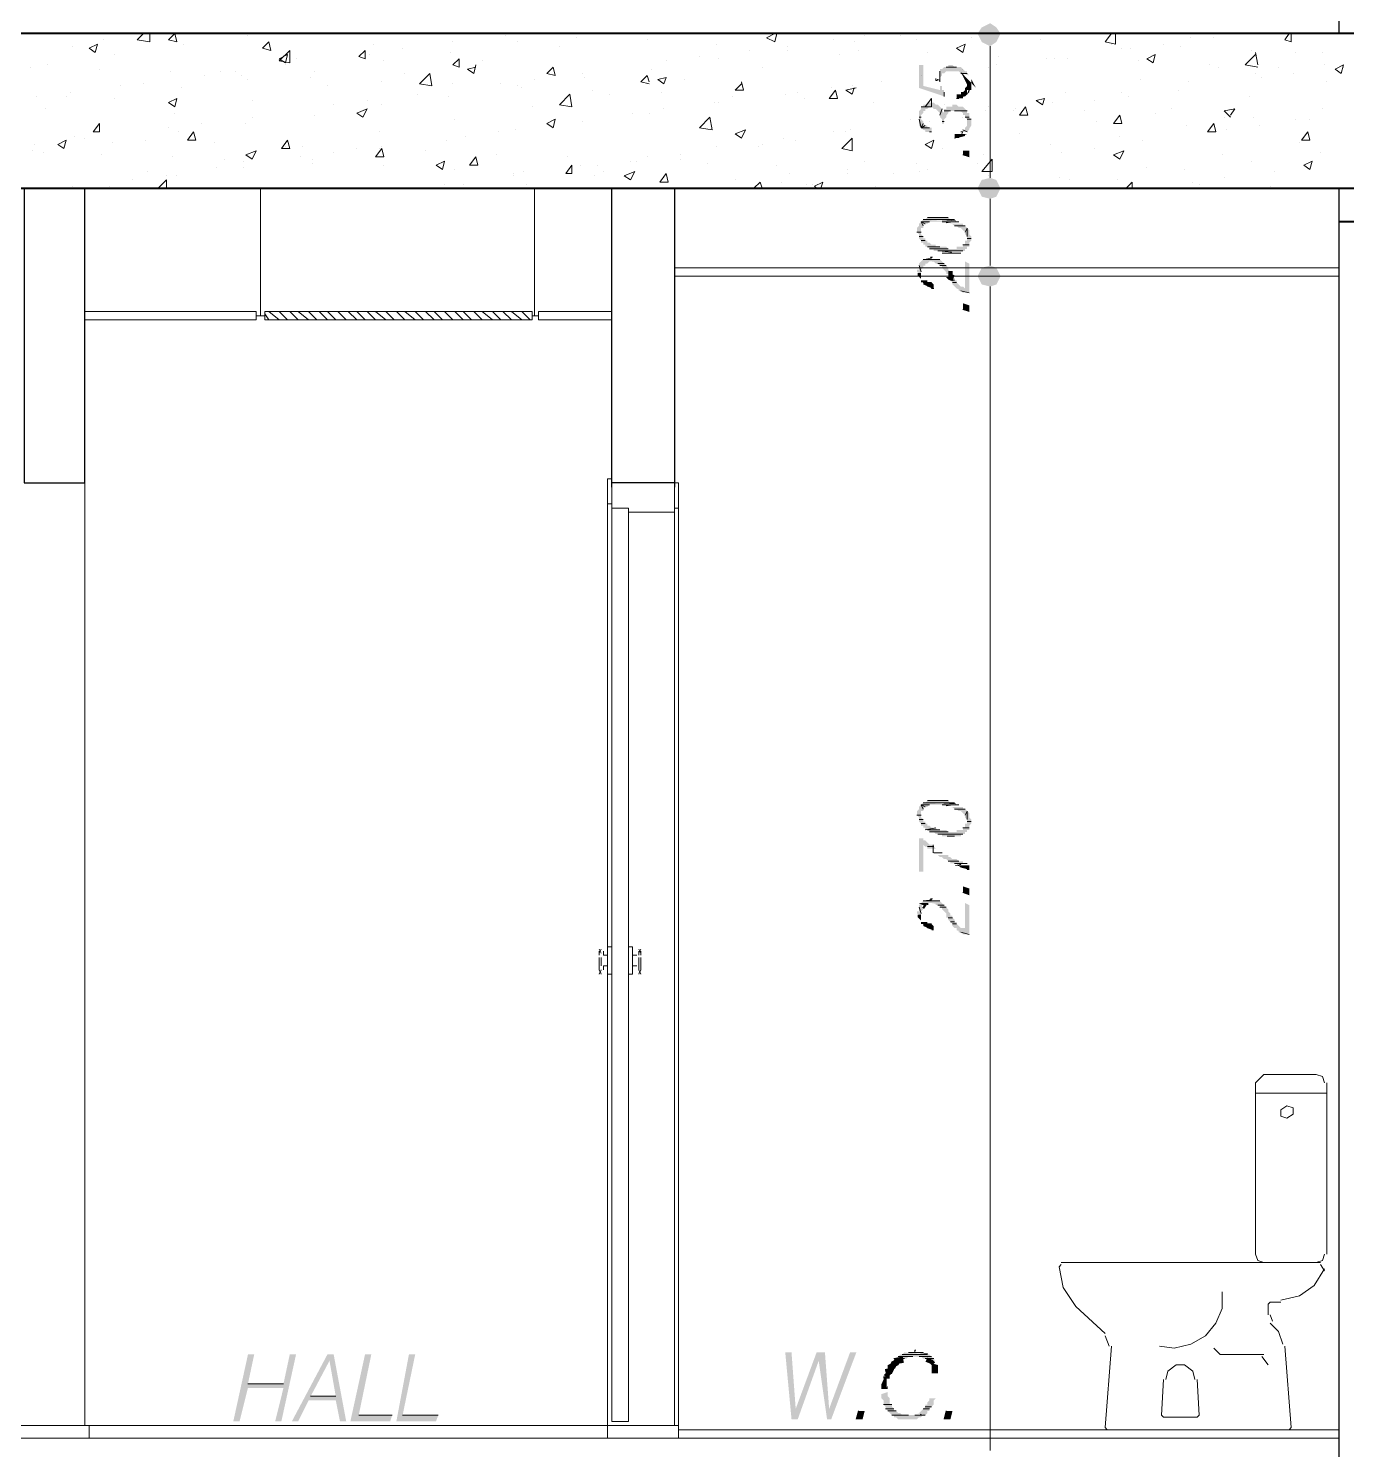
# Model space of a CAD drawing. Header units: millimetres. Extents: x 182 to 575, y -105 to 95.
# Drawn here: x 285.661 to 288.664, y 76.985 to 80.223 of the extents above; entities that cross this region are included whole.
import ezdxf

# ---------------------------------------------------------------- set-up
doc = ezdxf.new("R2010")
doc.units = ezdxf.units.MM
doc.header["$MEASUREMENT"] = 0
doc.layers.add('PDF_Geometry', color=7, linetype='Continuous')
doc.layers.add('PDF_Solid Fills', color=7, linetype='Continuous')

msp = doc.modelspace()

# ---------------------------------------------------------------- hatches: boundary and pattern name
at = {"layer": 'PDF_Solid Fills', "transparency": 33554559}
for points in [[(287.8326, 80.192), (287.8516, 80.1824), (287.8659, 80.192), (287.8754, 80.211), (287.8659, 80.2253), (287.8516, 80.2348), (287.8326, 80.2253), (287.8231, 80.211)], [(287.7183, 79.9872), (287.7183, 79.9967), (287.7088, 79.9967), (287.7088, 80.0015), (287.704, 80.0015), (287.6992, 80.0062), (287.6992, 80.011), (287.6945, 80.0158), (287.6945, 80.0253), (287.6992, 80.0301), (287.6992, 80.0348), (287.704, 80.0348), (287.704, 80.0396), (287.7088, 80.0396), (287.7135, 80.0443), (287.7183, 80.0443), (287.7231, 80.0396), (287.7278, 80.0396), (287.7326, 80.0348), (287.7373, 80.0301), (287.7373, 80.0205), (287.7421, 80.0158), (287.7421, 80.0062), (287.7469, 80.0062), (287.7469, 80.0158), (287.7516, 80.0205), (287.7516, 80.0237), (287.7564, 80.0301), (287.7564, 80.0332), (287.7612, 80.0348), (287.7802, 80.0348), (287.7866, 80.0332), (287.7897, 80.0301), (287.7897, 80.0253), (287.7945, 80.0253), (287.7945, 80.0205), (287.7993, 80.0158), (287.7993, 80.0015), (287.7945, 79.9967), (287.7945, 79.992), (287.7897, 79.992), (287.7897, 79.9872), (287.7993, 79.9872), (287.804, 79.992), (287.804, 79.9943), (287.8088, 80.0015), (287.8088, 80.0158), (287.804, 80.0205), (287.804, 80.0301), (287.7993, 80.0301), (287.7993, 80.0348), (287.7945, 80.0396), (287.7897, 80.0443), (287.7802, 80.0443), (287.7754, 80.0491), (287.7659, 80.0491), (287.7659, 80.0443), (287.7516, 80.0443), (287.7516, 80.0396), (287.7469, 80.0396), (287.7469, 80.0301), (287.7421, 80.0348), (287.7421, 80.0396), (287.7373, 80.0443), (287.7326, 80.0491), (287.7278, 80.0491), (287.7231, 80.0539), (287.7088, 80.0539), (287.704, 80.0491), (287.6992, 80.0491), (287.6992, 80.0443), (287.6945, 80.0443), (287.6945, 80.0396), (287.6897, 80.0348), (287.6897, 80.0015), (287.6945, 79.9967), (287.6992, 79.992), (287.704, 79.9908), (287.704, 79.9872)], [(287.7707, 79.9729), (287.7802, 79.9729), (287.7826, 79.9753), (287.7945, 79.9777), (287.7945, 79.9808), (287.7993, 79.9824), (287.7707, 79.9824)], [(287.7897, 79.9348), (287.804, 79.9301), (287.804, 79.9443), (287.7897, 79.9443)], [(287.8326, 79.8396), (287.8516, 79.8348), (287.8659, 79.8396), (287.8754, 79.8586), (287.8659, 79.8777), (287.8516, 79.8824), (287.8326, 79.8777), (287.8231, 79.8586)], [(287.7669, 79.7767), (287.7707, 79.7729), (287.7754, 79.7729), (287.7802, 79.7681), (287.785, 79.7681), (287.7897, 79.7634), (287.7945, 79.7586), (287.7945, 79.7539), (287.7993, 79.7491), (287.7993, 79.7396), (287.7945, 79.7396), (287.7945, 79.7301), (287.7897, 79.7301), (287.7897, 79.7253), (287.7754, 79.7253), (287.7754, 79.7205), (287.7564, 79.7205), (287.7516, 79.7253), (287.7278, 79.7253), (287.7278, 79.7301), (287.7183, 79.7301), (287.7135, 79.7348), (287.7088, 79.7348), (287.7088, 79.7396), (287.704, 79.7396), (287.704, 79.7443), (287.6992, 79.7443), (287.6992, 79.7491), (287.6945, 79.7539), (287.6945, 79.7681), (287.6992, 79.7681), (287.6992, 79.7729), (287.704, 79.7777), (287.7088, 79.7777), (287.7135, 79.7824), (287.7754, 79.7824), (287.6992, 79.7872), (287.6945, 79.7824), (287.6897, 79.7777), (287.6897, 79.7729), (287.685, 79.7681), (287.685, 79.7586), (287.6897, 79.7539), (287.6897, 79.7443), (287.6945, 79.7396), (287.6945, 79.7348), (287.6992, 79.7348), (287.6992, 79.7301), (287.704, 79.7301), (287.704, 79.7253), (287.7135, 79.7253), (287.7135, 79.7205), (287.7231, 79.7205), (287.7231, 79.7158), (287.7945, 79.7158), (287.7945, 79.7205), (287.7993, 79.7205), (287.7993, 79.7253), (287.804, 79.7253), (287.804, 79.7348), (287.8088, 79.7396), (287.8088, 79.7491), (287.804, 79.7539), (287.804, 79.7634), (287.7945, 79.7729), (287.7897, 79.7729), (287.7897, 79.7777), (287.7612, 79.7777)], [(287.7612, 79.7872), (287.7564, 79.792), (287.7088, 79.792), (287.704, 79.7872)], [(287.724, 79.691), (287.7278, 79.6872), (287.7326, 79.6872), (287.7373, 79.6824), (287.7421, 79.6824), (287.7421, 79.6777), (287.7469, 79.6729), (287.7516, 79.6681), (287.7516, 79.6634), (287.7612, 79.6634), (287.7612, 79.6681), (287.7564, 79.6729), (287.7564, 79.6777), (287.7516, 79.6824), (287.7469, 79.6872), (287.7421, 79.692), (287.7373, 79.6967), (287.6992, 79.6967), (287.6945, 79.692), (287.6897, 79.6872), (287.6897, 79.6729), (287.685, 79.6729), (287.685, 79.6681), (287.6945, 79.6634), (287.6945, 79.6729), (287.6992, 79.6777), (287.6992, 79.6824), (287.704, 79.6824), (287.704, 79.6872), (287.7088, 79.6872), (287.7135, 79.692), (287.7183, 79.692)], [(287.7802, 79.6285), (287.7802, 79.6253), (287.7862, 79.6241), (287.7897, 79.6205), (287.804, 79.6205), (287.804, 79.6872), (287.7945, 79.692), (287.7945, 79.6301), (287.7897, 79.6348), (287.785, 79.6348), (287.7802, 79.6396), (287.7754, 79.6443), (287.7754, 79.6491), (287.7707, 79.6491), (287.7707, 79.6539), (287.7564, 79.6539), (287.7612, 79.6491), (287.7659, 79.6443), (287.7659, 79.6396), (287.7707, 79.6348), (287.7754, 79.6301)], [(287.8326, 79.6396), (287.8516, 79.6348), (287.8659, 79.6396), (287.8754, 79.6586), (287.8659, 79.6777), (287.8516, 79.6824), (287.8326, 79.6777), (287.8231, 79.6586)], [(287.7072, 79.6364), (287.7088, 79.6348), (287.7159, 79.6324), (287.7183, 79.6301), (287.7231, 79.6301), (287.7231, 79.6396), (287.7183, 79.6443), (287.7088, 79.6443), (287.7088, 79.6491), (287.6945, 79.6491), (287.6945, 79.6443), (287.6992, 79.6443), (287.6992, 79.6396)], [(287.7897, 79.5824), (287.804, 79.5777), (287.804, 79.592), (287.7897, 79.5967)], [(287.7612, 78.4586), (287.7564, 78.4634), (287.7088, 78.4634), (287.704, 78.4586)], [(287.7669, 78.4481), (287.7707, 78.4443), (287.7754, 78.4443), (287.7802, 78.4396), (287.785, 78.4396), (287.7945, 78.4301), (287.7945, 78.4253), (287.7993, 78.4205), (287.7993, 78.411), (287.7945, 78.411), (287.7945, 78.4015), (287.7897, 78.4015), (287.7897, 78.3967), (287.7754, 78.3967), (287.7754, 78.392), (287.7564, 78.392), (287.7516, 78.3967), (287.7326, 78.3967), (287.7278, 78.4015), (287.7183, 78.4015), (287.7135, 78.4062), (287.7088, 78.4062), (287.7088, 78.411), (287.704, 78.411), (287.704, 78.4158), (287.6992, 78.4158), (287.6992, 78.4205), (287.6945, 78.4253), (287.6945, 78.4396), (287.6992, 78.4396), (287.6992, 78.4443), (287.704, 78.4491), (287.7088, 78.4491), (287.7135, 78.4539), (287.7754, 78.4539), (287.6992, 78.4586), (287.6945, 78.4539), (287.6897, 78.4491), (287.6897, 78.4443), (287.685, 78.4396), (287.685, 78.4301), (287.6897, 78.4253), (287.6897, 78.4158), (287.6945, 78.411), (287.6945, 78.4062), (287.6992, 78.4062), (287.6992, 78.4015), (287.704, 78.4015), (287.704, 78.3967), (287.7135, 78.3967), (287.7135, 78.392), (287.7231, 78.392), (287.7278, 78.3872), (287.7421, 78.3872), (287.7421, 78.3824), (287.785, 78.3824), (287.785, 78.3872), (287.7945, 78.3872), (287.7945, 78.392), (287.7993, 78.392), (287.7993, 78.3967), (287.804, 78.3967), (287.804, 78.4062), (287.8088, 78.411), (287.8088, 78.4205), (287.804, 78.4253), (287.804, 78.4348), (287.7945, 78.4443), (287.7897, 78.4443), (287.7897, 78.4491), (287.7612, 78.4491)], [(287.6992, 78.3634), (287.704, 78.3586), (287.7088, 78.3586), (287.7088, 78.3539), (287.7278, 78.3539), (287.7231, 78.3586), (287.7183, 78.3634), (287.7135, 78.3634), (287.7088, 78.3681), (287.704, 78.3729), (287.6992, 78.3729), (287.6992, 78.3777), (287.6897, 78.3777), (287.6897, 78.3015), (287.6992, 78.3015)], [(287.7802, 78.3253), (287.7754, 78.3301), (287.7659, 78.3301), (287.7612, 78.3348), (287.7564, 78.3348), (287.7564, 78.3396), (287.7326, 78.3396), (287.7373, 78.3348), (287.7421, 78.3348), (287.7469, 78.3301), (287.7516, 78.3301), (287.7564, 78.3253), (287.7612, 78.3253), (287.7612, 78.3205), (287.7897, 78.3205), (287.7897, 78.3253)], [(287.7826, 78.3134), (287.785, 78.311), (287.7977, 78.3078), (287.7993, 78.3062), (287.804, 78.3062), (287.804, 78.3158), (287.7754, 78.3158)], [(287.7897, 78.2539), (287.804, 78.2491), (287.804, 78.2634), (287.7897, 78.2681)], [(287.7072, 78.1745), (287.7088, 78.1729), (287.7183, 78.1697), (287.7183, 78.1681), (287.7231, 78.1681), (287.7231, 78.1777), (287.7183, 78.1824), (287.7088, 78.1824), (287.7088, 78.1872), (287.6945, 78.1872), (287.6945, 78.1824), (287.6992, 78.1824), (287.6992, 78.1777)], [(286.2416, 77.1253), (286.2414, 77.1226), (286.2231, 77.0491), (286.2373, 77.0491), (286.2707, 77.2015), (286.2564, 77.2015), (286.2421, 77.1348), (286.1612, 77.1348), (286.1754, 77.2015), (286.1612, 77.2015), (286.1278, 77.0491), (286.1421, 77.0491), (286.1612, 77.1253)], [(286.485, 77.0491), (286.4897, 77.0634), (286.4135, 77.0634), (286.4421, 77.2015), (286.4278, 77.2015), (286.3945, 77.0491)], [(286.5897, 77.0491), (286.5945, 77.0634), (286.5135, 77.0634), (286.5421, 77.2015), (286.5278, 77.2015), (286.4992, 77.0491)], [(287.3993, 77.2062), (287.385, 77.2062), (287.3993, 77.0539), (287.4135, 77.0539), (287.4612, 77.1872), (287.4802, 77.0539), (287.4897, 77.0539), (287.5469, 77.2062), (287.5326, 77.2062), (287.485, 77.0777), (287.4754, 77.2062), (287.4564, 77.2062), (287.4088, 77.0777)], [(287.7278, 77.1872), (287.7135, 77.2015), (287.7088, 77.2015), (287.6564, 77.2062), (287.6516, 77.2015), (287.6469, 77.2015), (287.6421, 77.1967), (287.6373, 77.192), (287.6326, 77.192), (287.6326, 77.1872), (287.6564, 77.192), (287.6612, 77.192), (287.6659, 77.1967), (287.6897, 77.1967), (287.6953, 77.1959), (287.6992, 77.192), (287.704, 77.192)], [(287.7183, 77.1586), (287.7326, 77.1586), (287.7326, 77.1777), (287.7135, 77.1824), (287.7183, 77.1777)], [(287.6278, 77.1586), (287.6278, 77.1634), (287.6135, 77.1586), (287.6088, 77.1539), (287.6231, 77.1491), (287.6231, 77.1539)], [(287.6992, 77.0634), (287.6516, 77.0634), (287.6469, 77.0681), (287.6421, 77.0681), (287.6373, 77.0729), (287.6326, 77.0729), (287.6326, 77.0777), (287.6278, 77.0824), (287.6278, 77.0872), (287.6231, 77.0872), (287.6231, 77.1015), (287.6183, 77.1062), (287.6183, 77.1158), (287.604, 77.111), (287.604, 77.1015), (287.6088, 77.0967), (287.6088, 77.0872), (287.6135, 77.0824), (287.6135, 77.0777), (287.6183, 77.0729), (287.6231, 77.0681), (287.6278, 77.0634), (287.6326, 77.0634), (287.6326, 77.0586), (287.6373, 77.0586), (287.6421, 77.0539), (287.685, 77.0539), (287.6897, 77.0586), (287.6945, 77.0586)], [(287.6945, 77.0729), (287.6897, 77.0681), (287.685, 77.0681), (287.704, 77.0634), (287.7088, 77.0681), (287.7088, 77.0729), (287.7135, 77.0729), (287.7135, 77.0777), (287.7183, 77.0824), (287.7231, 77.0872), (287.7231, 77.0967), (287.7278, 77.1015), (287.7135, 77.1015), (287.7135, 77.0967), (287.7088, 77.092), (287.7088, 77.0872), (287.704, 77.0872), (287.704, 77.0824), (287.6992, 77.0777)], [(287.5516, 77.0729), (287.5469, 77.0539), (287.5612, 77.0539), (287.5659, 77.0729)], [(287.7516, 77.0729), (287.7469, 77.0539), (287.7612, 77.0539), (287.7659, 77.0729)]]:
    msp.add_hatch(color=256, dxfattribs=at).paths.add_polyline_path(points)
h = msp.add_hatch(color=256, dxfattribs=at)
h.paths.add_polyline_path([(287.7421, 80.092), (287.7373, 80.092), (287.7373, 80.0824), (287.6992, 80.092), (287.6992, 80.1396), (287.6897, 80.1396), (287.6897, 80.0872), (287.7469, 80.0681), (287.7469, 80.0824), (287.7421, 80.0824)])
h.paths.add_polyline_path([(287.7802, 80.1253), (287.785, 80.1205), (287.7897, 80.1205), (287.804, 80.1158), (287.7993, 80.1205), (287.7993, 80.1253), (287.7945, 80.1253), (287.7897, 80.1301), (287.785, 80.1348), (287.7707, 80.1348), (287.7659, 80.1396), (287.7564, 80.1396), (287.7564, 80.1348), (287.7469, 80.1348), (287.7421, 80.1301), (287.7373, 80.1301), (287.7373, 80.111), (287.7421, 80.1158), (287.7421, 80.1205), (287.7469, 80.1205), (287.7516, 80.1253)])
h = msp.add_hatch(color=256, dxfattribs=at)
h.paths.add_polyline_path([(287.7278, 80.1062), (287.7278, 80.1015), (287.7278, 80.1062)], flags=0)
h.paths.add_polyline_path([(287.7278, 80.1015), (287.7278, 80.1062), (287.7278, 80.1015)], flags=0)
h.paths.add_polyline_path([(287.7326, 80.092), (287.7326, 80.1158), (287.7326, 80.092)], flags=0)
h.paths.add_polyline_path([(287.7326, 80.0872), (287.7326, 80.1253), (287.7326, 80.0872)], flags=0)
h = msp.add_hatch(color=256, dxfattribs=at)
h.paths.add_polyline_path([(287.7421, 80.1301), (287.7897, 80.1301), (287.7421, 80.1301)], flags=0)
h.paths.add_polyline_path([(287.7897, 80.1301), (287.7421, 80.1301), (287.7897, 80.1301)], flags=0)
h.paths.add_polyline_path([(287.7373, 80.1301), (287.7945, 80.1253), (287.7373, 80.1301)], flags=0)
h = msp.add_hatch(color=256, dxfattribs=at)
h.paths.add_polyline_path([(287.8064, 80.0872), (287.804, 80.0872), (287.7993, 80.0729), (287.804, 80.0777), (287.804, 80.0801), (287.8088, 80.0872), (287.8088, 80.092)])
h.paths.add_polyline_path([(287.7754, 80.0634), (287.7897, 80.0634), (287.7897, 80.067), (287.7945, 80.0681), (287.7993, 80.0729), (287.7993, 80.092), (287.7945, 80.0872), (287.7945, 80.0824), (287.7897, 80.0777), (287.785, 80.0777), (287.785, 80.0729), (287.7754, 80.0729)])
h = msp.add_hatch(color=256, dxfattribs=at)
h.paths.add_polyline_path([(287.7802, 79.6396), (287.7659, 79.6396), (287.7802, 79.6396)], flags=0)
h.paths.add_polyline_path([(287.7707, 79.6348), (287.785, 79.6348), (287.7707, 79.6348)], flags=0)
h.paths.add_polyline_path([(287.7897, 79.6348), (287.7754, 79.6301), (287.7897, 79.6348)], flags=0)
h = msp.add_hatch(color=256, dxfattribs=at)
h.paths.add_polyline_path([(287.6945, 78.2015), (287.6945, 78.211), (287.6992, 78.2158), (287.6945, 78.2301), (287.6897, 78.2253), (287.6897, 78.211), (287.685, 78.211), (287.685, 78.2062)])
h.paths.add_polyline_path([(287.7278, 78.2285), (287.7278, 78.2253), (287.7326, 78.2253), (287.7373, 78.2241), (287.7373, 78.2205), (287.7421, 78.2205), (287.7421, 78.2158), (287.7469, 78.211), (287.7516, 78.2062), (287.7516, 78.1967), (287.7564, 78.1967), (287.7564, 78.192), (287.7612, 78.1872), (287.7659, 78.1824), (287.7659, 78.1777), (287.7707, 78.1729), (287.7754, 78.1729), (287.7754, 78.1681), (287.7802, 78.1666), (287.7802, 78.1634), (287.7862, 78.1622), (287.7897, 78.1586), (287.804, 78.1586), (287.804, 78.2253), (287.7945, 78.2301), (287.7945, 78.1729), (287.785, 78.1729), (287.7802, 78.1777), (287.7754, 78.1824), (287.7754, 78.1872), (287.7707, 78.1872), (287.7707, 78.192), (287.7659, 78.1967), (287.7659, 78.2015), (287.7612, 78.2015), (287.7612, 78.2062), (287.7564, 78.211), (287.7564, 78.2158), (287.7421, 78.2301), (287.7373, 78.2348), (287.6992, 78.2348), (287.6945, 78.2301), (287.7183, 78.2301)])
h = msp.add_hatch(color=256, dxfattribs=at)
h.paths.add_polyline_path([(286.3469, 77.1872), (286.3612, 77.1062), (286.304, 77.1062)])
h.paths.add_polyline_path([(286.385, 77.0491), (286.3564, 77.2015), (286.3421, 77.2015), (286.2612, 77.0491), (286.2754, 77.0491), (286.2993, 77.0967), (286.3612, 77.0967), (286.3707, 77.0491)], flags=0)

# ---------------------------------------------------------------- linework, layer by layer
at = {"layer": 'PDF_Geometry', "lineweight": 25}
for points in [[(288.6469, 83.111), (288.785, 83.111), (288.785, 80.211), (288.6469, 80.211)], [(285.7897, 79.8586), (285.6516, 79.8586), (285.6516, 79.1872), (285.7897, 79.1872)], [(288.6469, 79.8586), (288.785, 79.8586), (288.785, 76.9586), (288.6469, 76.9586)]]:
    msp.add_lwpolyline(points, close=True, dxfattribs=at)
at = {"layer": 'PDF_Geometry', "lineweight": 40}
for points in [[(292.9516, 79.8586), (293.404, 79.8586), (293.404, 80.211), (280.6802, 80.211), (280.304, 80.211), (280.304, 79.8586), (280.6802, 79.8586), (280.7516, 79.8586)], [(281.4802, 79.8586), (292.2278, 79.8586)], [(288.785, 79.7824), (288.6469, 79.7824)]]:
    msp.add_lwpolyline(points, dxfattribs=at)
at = {"layer": 'PDF_Geometry', "lineweight": 0}
for points in [[(285.9373, 80.211), (285.9373, 80.192), (285.9088, 80.1967), (285.9231, 80.211)], [(287.3659, 80.211), (287.3612, 80.192), (287.3421, 80.2015), (287.3612, 80.211)], [(288.1373, 80.211), (288.1373, 80.1872), (288.1135, 80.192), (288.1278, 80.211)], [(288.5373, 80.211), (288.5373, 80.192), (288.5231, 80.1967), (288.5326, 80.211)], [(285.7612, 80.1824), (285.7612, 80.1824)], [(285.8326, 80.1967), (285.8326, 80.1967)], [(286.0135, 80.1872), (286.0135, 80.1872)], [(286.1612, 80.2062), (286.1612, 80.2062)], [(286.4469, 80.1872), (286.4469, 80.1872)], [(286.5135, 80.1777), (286.5135, 80.1777)], [(286.6278, 80.192), (286.6278, 80.192)], [(286.7469, 80.2062), (286.7469, 80.2062)], [(286.7754, 80.192), (286.7754, 80.192)], [(286.8707, 80.1824), (286.8707, 80.1824)], [(286.9088, 80.2015), (286.9088, 80.2015)], [(287.0707, 80.1967), (287.0707, 80.1967)], [(287.2278, 80.1872), (287.2278, 80.1872)], [(287.3897, 80.1824), (287.3897, 80.1824)], [(287.4945, 80.1967), (287.4945, 80.1967)], [(287.5421, 80.192), (287.5421, 80.192)], [(287.5659, 80.2062), (287.5659, 80.2062)], [(287.6469, 80.2062), (287.6469, 80.2062)], [(287.685, 80.1967), (287.685, 80.1967)], [(287.8088, 80.2015), (287.8088, 80.2015)], [(287.9659, 80.1967), (287.9659, 80.1967)], [(288.1278, 80.1872), (288.1278, 80.1872)], [(288.1516, 80.1777), (288.1516, 80.1777)], [(288.1707, 80.1777), (288.1707, 80.1777)], [(288.2469, 80.1872), (288.2469, 80.1872)], [(288.285, 80.1824), (288.285, 80.1824)], [(288.3088, 80.2015), (288.3088, 80.2015)], [(288.3612, 80.2015), (288.3612, 80.2015)], [(285.8564, 80.1634), (285.8564, 80.1634)], [(286.2707, 80.1539), (286.2707, 80.1539)], [(286.4373, 80.1634), (286.4373, 80.1634)], [(286.4707, 80.1491), (286.4707, 80.1491)], [(286.6231, 80.1681), (286.6231, 80.1681)], [(286.6945, 80.1491), (286.6945, 80.1491)], [(287.1135, 80.1491), (287.1135, 80.1491)], [(287.1897, 80.1586), (287.1897, 80.1586)], [(287.2326, 80.1539), (287.2326, 80.1539)], [(287.304, 80.1729), (287.304, 80.1729)], [(287.3897, 80.1729), (287.3897, 80.1729)], [(287.5088, 80.1634), (287.5088, 80.1634)], [(287.5516, 80.1729), (287.5516, 80.1729)], [(287.7088, 80.1681), (287.7088, 80.1681)], [(287.8707, 80.1586), (287.8707, 80.1586)], [(287.9802, 80.1539), (287.9802, 80.1539)], [(287.9993, 80.1539), (287.9993, 80.1539)], [(288.0278, 80.1539), (288.0278, 80.1539)], [(288.1897, 80.1491), (288.1897, 80.1491)], [(288.4612, 80.1348), (288.4326, 80.1396), (288.4564, 80.1634)], [(288.4469, 80.1729), (288.4469, 80.1729)], [(288.4612, 80.1396), (288.4564, 80.1681)], [(288.5469, 80.1681), (288.5469, 80.1681)], [(288.6088, 80.1681), (288.6088, 80.1681)], [(285.6659, 80.1348), (285.6659, 80.1348)], [(285.704, 80.1396), (285.704, 80.1396)], [(285.8231, 80.1301), (285.8231, 80.1301)], [(285.985, 80.1253), (285.985, 80.1253)], [(286.0612, 80.1158), (286.0612, 80.1158)], [(286.0992, 80.1253), (286.0992, 80.1253)], [(286.1326, 80.1253), (286.1326, 80.1253)], [(286.1469, 80.1158), (286.1469, 80.1158)], [(286.2469, 80.1396), (286.2469, 80.1396)], [(286.304, 80.111), (286.304, 80.111)], [(286.3135, 80.1253), (286.3135, 80.1253)], [(286.5183, 80.1205), (286.5183, 80.1205)], [(286.6802, 80.1396), (286.6754, 80.1205), (286.6612, 80.1301), (286.6802, 80.1348)], [(286.9231, 80.1205), (286.9231, 80.1205)], [(286.9278, 80.111), (286.9278, 80.111)], [(287.0754, 80.0967), (287.0564, 80.1015), (287.0707, 80.1158), (287.0754, 80.1015)], [(287.0802, 80.1301), (287.0802, 80.1301)], [(287.3326, 80.1348), (287.3326, 80.1348)], [(287.6945, 80.1158), (287.6945, 80.1158)], [(287.7897, 80.1301), (287.7897, 80.1301)], [(287.8469, 80.1348), (287.8469, 80.1348)], [(287.8659, 80.1396), (287.8659, 80.1396)], [(288.3516, 80.1396), (288.3516, 80.1396)], [(288.3707, 80.1348), (288.3707, 80.1348)], [(288.4564, 80.1205), (288.4564, 80.1205)], [(288.4707, 80.111), (288.4707, 80.111)], [(288.5088, 80.1348), (288.5088, 80.1348)], [(288.5421, 80.1205), (288.5421, 80.1205)], [(288.6135, 80.1396), (288.6135, 80.1396)], [(288.6564, 80.1348), (288.6564, 80.1348)], [(285.8707, 80.092), (285.8707, 80.092)], [(285.9231, 80.0967), (285.9231, 80.0967)], [(286.0088, 80.0872), (286.0088, 80.0872)], [(286.1612, 80.1062), (286.1612, 80.1062)], [(286.3421, 80.092), (286.3421, 80.092)], [(286.4659, 80.1015), (286.4659, 80.1015)], [(286.6278, 80.0967), (286.6278, 80.0967)], [(286.7373, 80.0967), (286.7373, 80.0967)], [(286.7754, 80.092), (286.7754, 80.092)], [(286.785, 80.0872), (286.785, 80.0872)], [(286.8135, 80.1062), (286.8135, 80.1062)], [(286.9469, 80.0824), (286.9469, 80.0824)], [(287.1564, 80.1062), (287.1564, 80.1062)], [(287.285, 80.1015), (287.2897, 80.0824), (287.2707, 80.0824), (287.285, 80.0967)], [(287.4897, 80.0872), (287.4897, 80.0872)], [(287.5421, 80.0872), (287.5373, 80.0729), (287.5231, 80.0824), (287.5469, 80.0872)], [(287.5373, 80.092), (287.5373, 80.092)], [(287.604, 80.1015), (287.604, 80.1015)], [(288.1945, 80.1062), (288.1945, 80.1062)], [(288.2802, 80.0824), (288.2802, 80.0824)], [(288.304, 80.1015), (288.304, 80.1015)], [(288.6183, 80.1015), (288.6183, 80.1015)], [(285.6802, 80.0681), (285.6802, 80.0681)], [(285.7469, 80.0681), (285.7469, 80.0681)], [(285.7564, 80.0777), (285.7564, 80.0777)], [(285.8564, 80.0634), (285.8564, 80.0634)], [(286.1707, 80.0586), (286.1707, 80.0586)], [(286.3564, 80.0491), (286.3564, 80.0491)], [(286.4326, 80.0586), (286.4326, 80.0586)], [(286.4659, 80.0491), (286.4659, 80.0491)], [(286.5469, 80.0729), (286.5469, 80.0729)], [(286.6183, 80.0681), (286.6183, 80.0681)], [(286.985, 80.0729), (286.985, 80.0729)], [(287.104, 80.0777), (287.104, 80.0777)], [(287.2231, 80.0539), (287.2231, 80.0539)], [(287.2326, 80.0539), (287.2326, 80.0539)], [(287.2659, 80.0681), (287.2659, 80.0681)], [(287.385, 80.0729), (287.385, 80.0729)], [(287.4135, 80.0777), (287.4135, 80.0777)], [(287.4278, 80.0634), (287.4278, 80.0634)], [(287.585, 80.0539), (287.585, 80.0539)], [(287.7469, 80.0491), (287.7469, 80.0491)], [(287.9945, 80.0539), (287.9945, 80.0539)], [(288.0231, 80.0777), (288.0231, 80.0777)], [(288.0897, 80.0586), (288.0897, 80.0586)], [(288.1516, 80.0777), (288.1516, 80.0777)], [(288.1659, 80.0681), (288.1659, 80.0681)], [(288.4421, 80.0681), (288.4421, 80.0681)], [(285.6992, 80.0396), (285.6992, 80.0396)], [(285.9945, 80.0301), (285.9945, 80.0301)], [(286.1707, 80.0205), (286.1707, 80.0205)], [(286.3135, 80.0253), (286.3135, 80.0253)], [(286.6326, 80.0158), (286.6326, 80.0158)], [(286.8088, 80.0443), (286.8088, 80.0443)], [(287.0373, 80.0301), (287.0373, 80.0301)], [(287.0754, 80.0301), (287.0754, 80.0301)], [(287.1088, 80.0396), (287.1088, 80.0396)], [(287.6707, 80.0158), (287.6707, 80.0158)], [(287.6897, 80.0158), (287.6897, 80.0158)], [(287.7897, 80.0205), (287.7897, 80.0205)], [(287.8421, 80.0348), (287.8421, 80.0348)], [(287.8469, 80.0443), (287.8469, 80.0443)], [(287.904, 80.0348), (287.904, 80.0348)], [(287.9088, 80.0396), (287.9088, 80.0396)], [(288.0659, 80.0348), (288.0659, 80.0348)], [(288.2278, 80.0301), (288.2278, 80.0301)], [(288.2659, 80.0396), (288.2659, 80.0396)], [(288.3993, 80.0205), (288.385, 80.0348), (288.4088, 80.0396), (288.3993, 80.0253)], [(288.385, 80.0205), (288.385, 80.0205)], [(288.4516, 80.0205), (288.4516, 80.0205)], [(288.5469, 80.0158), (288.5469, 80.0158)], [(288.5802, 80.0158), (288.5802, 80.0158)], [(288.6088, 80.0396), (288.6088, 80.0396)], [(285.8183, 80.0015), (285.8183, 80.0015)], [(285.9802, 79.9967), (285.9802, 79.9967)], [(286.004, 79.9872), (286.004, 79.9872)], [(286.0564, 80.0062), (286.0564, 80.0062)], [(286.1564, 80.0062), (286.1564, 80.0062)], [(286.4612, 79.9872), (286.4612, 79.9872)], [(286.7326, 79.9872), (286.7326, 79.9872)], [(286.7707, 79.992), (286.7707, 79.992)], [(286.8469, 80.0015), (286.8469, 80.0015)], [(286.9231, 80.011), (286.9231, 80.011)], [(287.4945, 79.9872), (287.4945, 79.9872)], [(287.5231, 79.9872), (287.5231, 79.9872)], [(287.5326, 79.992), (287.5326, 79.992)], [(287.7135, 80.011), (287.7135, 80.011)], [(287.9183, 79.9824), (287.9183, 79.9824)], [(288.0945, 80.011), (288.0945, 80.011)], [(288.2993, 80.0015), (288.2993, 80.0015)], [(288.3897, 79.992), (288.3897, 79.992)], [(288.4659, 80.0015), (288.4659, 80.0015)], [(285.6754, 79.9586), (285.6754, 79.9586)], [(285.7659, 79.9777), (285.7659, 79.9777)], [(285.7897, 79.9729), (285.7897, 79.9729)], [(285.8516, 79.9634), (285.8516, 79.9634)], [(285.9278, 79.9681), (285.9278, 79.9681)], [(286.085, 79.9634), (286.085, 79.9634)], [(286.2469, 79.9539), (286.2469, 79.9539)], [(286.285, 79.9539), (286.285, 79.9539)], [(286.4088, 79.9491), (286.4088, 79.9491)], [(286.4612, 79.9491), (286.4612, 79.9491)], [(286.4659, 79.9539), (286.4659, 79.9539)], [(286.6135, 79.9681), (286.6135, 79.9681)], [(286.6564, 79.9777), (286.6564, 79.9777)], [(287.2278, 79.9539), (287.2278, 79.9539)], [(287.3231, 79.9539), (287.3231, 79.9539)], [(287.3326, 79.9586), (287.3326, 79.9586)], [(287.3802, 79.9729), (287.3802, 79.9729)], [(287.4088, 79.9681), (287.4088, 79.9681)], [(287.7421, 79.9491), (287.7421, 79.9491)], [(287.9897, 79.9586), (287.9897, 79.9586)], [(288.0897, 79.9491), (288.0897, 79.9491)], [(288.1469, 79.9777), (288.1469, 79.9777)], [(288.1992, 79.9681), (288.1992, 79.9681)], [(288.5564, 79.9634), (288.5564, 79.9634)], [(285.6707, 79.9443), (285.6707, 79.9443)], [(285.6945, 79.9396), (285.6945, 79.9396)], [(285.8278, 79.9348), (285.8278, 79.9348)], [(285.9897, 79.9301), (285.9897, 79.9301)], [(286.1088, 79.9253), (286.1088, 79.9253)], [(286.1516, 79.9205), (286.1516, 79.9205)], [(286.2802, 79.9301), (286.2802, 79.9301)], [(286.3088, 79.9253), (286.3088, 79.9253)], [(286.3564, 79.9396), (286.3564, 79.9396)], [(286.5659, 79.9443), (286.5659, 79.9443)], [(286.7278, 79.9348), (286.7278, 79.9348)], [(286.8897, 79.9301), (286.8897, 79.9301)], [(287.0326, 79.9205), (287.0326, 79.9205)], [(287.0469, 79.9205), (287.0469, 79.9205)], [(287.0707, 79.9301), (287.0707, 79.9301)], [(287.1469, 79.9348), (287.1469, 79.9348)], [(287.1469, 79.9253), (287.1469, 79.9253)], [(287.5659, 79.9205), (287.5659, 79.9205)], [(287.8373, 79.9348), (287.8373, 79.9348)], [(288.0135, 79.9396), (288.0135, 79.9396)], [(288.3802, 79.9348), (288.3802, 79.9348)], [(288.4469, 79.9205), (288.4469, 79.9205)], [(288.604, 79.9396), (288.604, 79.9396)], [(285.9326, 79.8967), (285.9326, 79.8967)], [(285.9754, 79.8872), (285.9754, 79.8872)], [(285.9992, 79.8872), (285.9992, 79.8872)], [(286.0897, 79.9062), (286.0897, 79.9062)], [(286.1516, 79.9062), (286.1516, 79.9062)], [(286.3088, 79.9158), (286.3088, 79.9158)], [(286.4707, 79.911), (286.4707, 79.911)], [(286.6326, 79.9015), (286.6326, 79.9015)], [(286.7659, 79.892), (286.7659, 79.892)], [(286.7659, 79.8872), (286.7659, 79.8872)], [(286.7897, 79.8967), (286.7897, 79.8967)], [(286.9183, 79.911), (286.9183, 79.911)], [(286.9516, 79.8872), (286.9516, 79.8872)], [(286.9564, 79.911), (286.9564, 79.911)], [(286.9707, 79.8967), (286.9707, 79.8967)], [(287.2088, 79.9158), (287.2088, 79.9158)], [(287.3659, 79.911), (287.3659, 79.911)], [(287.3945, 79.892), (287.3945, 79.892)], [(287.5278, 79.9015), (287.5278, 79.9015)], [(287.5278, 79.892), (287.5278, 79.892)], [(287.6326, 79.892), (287.6326, 79.892)], [(287.685, 79.9158), (287.685, 79.9158)], [(287.6897, 79.8967), (287.6897, 79.8967)], [(287.7088, 79.9015), (287.7088, 79.9015)], [(287.8231, 79.9158), (287.8231, 79.9158)], [(287.8469, 79.8872), (287.8469, 79.8872)], [(288.2088, 79.9062), (288.2088, 79.9062)], [(288.2945, 79.9015), (288.2945, 79.9015)], [(288.4992, 79.8967), (288.4992, 79.8967)], [(285.7612, 79.8634), (285.7612, 79.8634)], [(285.8469, 79.8634), (285.8469, 79.8634)], [(285.8993, 79.8777), (285.8993, 79.8777)], [(285.9564, 79.8586), (285.9754, 79.8777), (285.9754, 79.8586)], [(286.5802, 79.8586), (286.5802, 79.8586)], [(286.6088, 79.8682), (286.6088, 79.8682)], [(286.6516, 79.8682), (286.6516, 79.8682)], [(286.7945, 79.8682), (286.7945, 79.8682)], [(287.1088, 79.8824), (287.1088, 79.8824)], [(287.2183, 79.8586), (287.2183, 79.8586)], [(287.2707, 79.8777), (287.2707, 79.8777)], [(287.3135, 79.8586), (287.3278, 79.8729), (287.3326, 79.8586)], [(287.3754, 79.8729), (287.3754, 79.8729)], [(287.4326, 79.8682), (287.4326, 79.8682)], [(287.4469, 79.8682), (287.4469, 79.8682)], [(287.4564, 79.8586), (287.4516, 79.8634), (287.4707, 79.8729), (287.4659, 79.8586)], [(287.5897, 79.8634), (287.5897, 79.8634)], [(288.0088, 79.8824), (288.0088, 79.8824)], [(288.0326, 79.8777), (288.0326, 79.8777)], [(288.1421, 79.8777), (288.1421, 79.8777)], [(288.1612, 79.8586), (288.1754, 79.8729), (288.1754, 79.8586)], [(288.1707, 79.8729), (288.1707, 79.8729)], [(288.3135, 79.8729), (288.3135, 79.8729)], [(288.3278, 79.8682), (288.3278, 79.8682)], [(288.385, 79.8824), (288.385, 79.8824)], [(288.4897, 79.8634), (288.4897, 79.8634)]]:
    msp.add_lwpolyline(points, dxfattribs=at)
for points in [[(285.9945, 80.211), (285.9992, 80.192), (285.9802, 80.1967)], [(285.8183, 80.1872), (285.8135, 80.1681), (285.7993, 80.1777)], [(286.2088, 80.192), (286.2135, 80.1729), (286.1945, 80.1777)], [(287.7945, 80.1872), (287.7897, 80.1681), (287.7754, 80.1777)], [(286.2564, 80.1443), (286.2326, 80.1491), (286.2564, 80.1729)], [(286.2516, 80.1634), (286.2469, 80.1443), (286.2326, 80.1539)], [(286.4278, 80.1729), (286.4278, 80.1539), (286.4135, 80.1586)], [(286.6421, 80.1539), (286.6421, 80.1348), (286.6278, 80.1396)], [(288.2278, 80.1634), (288.2231, 80.1443), (288.2088, 80.1539)], [(286.5802, 80.092), (286.5516, 80.0967), (286.5754, 80.1205)], [(286.8564, 80.1348), (286.8612, 80.1158), (286.8421, 80.1205)], [(287.1135, 80.111), (287.1088, 80.0967), (287.0945, 80.1062)], [(288.6564, 80.1396), (288.6516, 80.1205), (288.6373, 80.1301)], [(287.4993, 80.0824), (287.504, 80.0634), (287.485, 80.0634)], [(285.9992, 80.0634), (285.9945, 80.0443), (285.9802, 80.0539)], [(286.8992, 80.0443), (286.8707, 80.0491), (286.8945, 80.0729)], [(287.7183, 80.0634), (287.7183, 80.0443), (287.704, 80.0443)], [(287.9754, 80.0634), (287.9707, 80.0491), (287.9564, 80.0586)], [(286.4326, 80.0396), (286.4231, 80.0205), (286.4088, 80.0301)], [(286.8612, 80.0158), (286.8564, 79.9967), (286.8421, 80.0062)], [(287.2183, 79.992), (287.1897, 79.9967), (287.2135, 80.0205)], [(287.9326, 80.0443), (287.9373, 80.0253), (287.9183, 80.0253)], [(288.1469, 80.0253), (288.1516, 80.0062), (288.1326, 80.0062)], [(285.8231, 80.0062), (285.8231, 79.9872), (285.8088, 79.9872)], [(286.0373, 79.9872), (286.0421, 79.9681), (286.0231, 79.9681)], [(287.2945, 79.992), (287.285, 79.9729), (287.2707, 79.9824)], [(288.3612, 80.0062), (288.3659, 79.9872), (288.3469, 79.9872)], [(288.5754, 79.9872), (288.5802, 79.9681), (288.5612, 79.9681)], [(285.7469, 79.9681), (285.7421, 79.9491), (285.7278, 79.9586)], [(286.2516, 79.9681), (286.2564, 79.9491), (286.2373, 79.9491)], [(286.4659, 79.9491), (286.4707, 79.9301), (286.4516, 79.9301)], [(287.5373, 79.9443), (287.5135, 79.9491), (287.5373, 79.9729)], [(287.7231, 79.9681), (287.7183, 79.9491), (287.704, 79.9586)], [(286.1802, 79.9443), (286.1707, 79.9253), (286.1564, 79.9348)], [(286.6088, 79.9205), (286.604, 79.9015), (286.5897, 79.911)], [(286.6802, 79.9301), (286.685, 79.911), (286.6659, 79.911)], [(287.8564, 79.8967), (287.8326, 79.8967), (287.8564, 79.9253)], [(288.1564, 79.9443), (288.1469, 79.9253), (288.1326, 79.9348)], [(288.585, 79.9205), (288.5802, 79.9015), (288.5659, 79.911)], [(286.8992, 79.911), (286.8992, 79.892), (286.885, 79.892)], [(287.0421, 79.8967), (287.0326, 79.8777), (287.0183, 79.8872)], [(287.1135, 79.892), (287.1183, 79.8729), (287.0993, 79.8729)]]:
    msp.add_lwpolyline(points, close=True, dxfattribs=at)
at = {"layer": 'PDF_Geometry', "lineweight": 13}
for points in [[(287.7612, 80.211), (288.1802, 80.211)], [(287.7373, 80.1015), (287.7373, 80.1253), (287.7373, 80.1015)], [(287.804, 80.0824), (287.7993, 80.0729), (287.804, 80.0824)], [(287.7469, 80.0777), (287.7469, 80.0681), (287.7469, 80.0777)], [(287.7802, 80.0634), (287.7754, 80.0634), (287.7802, 80.0634)], [(287.7993, 80.0729), (287.7993, 80.0729), (287.7993, 80.0729)], [(287.7612, 80.0348), (287.7469, 80.0348), (287.7612, 80.0348)], [(287.7993, 80.0348), (287.7707, 80.0348), (287.7993, 80.0348)], [(287.7802, 80.0348), (287.7993, 80.0348), (287.7802, 80.0348)], [(287.6992, 80.0062), (287.6945, 79.9967), (287.6992, 80.0062)], [(287.704, 80.0015), (287.6945, 79.9967), (287.704, 80.0015)], [(287.7135, 79.9872), (287.7183, 79.9872), (287.7135, 79.9872)], [(287.7897, 79.992), (287.7993, 79.9872), (287.7897, 79.992)], [(287.7897, 79.9777), (287.7707, 79.9729), (287.7897, 79.9777)], [(287.7612, 79.8586), (288.1802, 79.8586)], [(287.7707, 79.7729), (287.7945, 79.7729), (287.7707, 79.7729)], [(287.7088, 79.7253), (287.7373, 79.7253), (287.7088, 79.7253)], [(287.7373, 79.7253), (287.7088, 79.7253), (287.7373, 79.7253)], [(287.7897, 79.7301), (287.804, 79.7301), (287.7897, 79.7301)], [(287.804, 79.7301), (287.7897, 79.7301), (287.804, 79.7301)], [(287.7993, 79.7443), (287.8088, 79.7443), (287.7993, 79.7443)], [(287.7564, 79.7205), (287.7135, 79.7205), (287.7564, 79.7205)], [(287.6897, 79.6824), (287.6945, 79.6681), (287.6897, 79.6824)], [(287.7612, 79.6586), (288.304, 79.6586)], [(287.7183, 79.6301), (287.7231, 79.6301), (287.7183, 79.6301)], [(287.785, 79.6253), (287.804, 79.6205), (287.785, 79.6253)], [(286.8088, 79.5777), (286.1993, 79.5777), (286.1993, 79.5586), (286.8088, 79.5586)], [(286.8088, 79.5777), (286.8088, 79.5586)], [(286.8231, 79.5681), (286.8088, 79.5681)], [(286.8231, 79.5777), (286.8231, 79.5586)], [(287.7707, 78.4443), (287.7945, 78.4443), (287.7707, 78.4443)], [(287.7278, 78.4015), (287.704, 78.3967), (287.7278, 78.4015)], [(287.7088, 78.3967), (287.7373, 78.3967), (287.7088, 78.3967)], [(287.7373, 78.3967), (287.7088, 78.3967), (287.7373, 78.3967)], [(287.7897, 78.4015), (287.804, 78.4015), (287.7897, 78.4015)], [(287.804, 78.4015), (287.7897, 78.4015), (287.804, 78.4015)], [(287.7993, 78.4158), (287.8088, 78.4158), (287.7993, 78.4158)], [(287.7564, 78.392), (287.7135, 78.392), (287.7564, 78.392)], [(287.7802, 78.3158), (287.804, 78.3062), (287.7802, 78.3158)], [(287.7993, 78.3062), (287.804, 78.3062), (287.7993, 78.3062)], [(287.6897, 78.2205), (287.6945, 78.2062), (287.6897, 78.2205)], [(287.785, 78.1634), (287.804, 78.1586), (287.785, 78.1634)], [(288.5278, 77.7396), (288.5421, 77.7491), (288.5421, 77.7634), (288.5278, 77.7682), (288.5135, 77.7586), (288.5135, 77.7443)]]:
    msp.add_lwpolyline(points, close=True, dxfattribs=at)
for points in [[(287.8516, 79.8824), (287.8516, 79.911), (287.8516, 80.1586), (287.8516, 80.1824)], [(287.7373, 80.111), (287.7373, 80.1253), (287.7373, 80.111)], [(287.7754, 80.1348), (287.7516, 80.1348), (287.7754, 80.1348)], [(287.785, 80.1205), (287.7993, 80.1205), (287.785, 80.1205)], [(287.7993, 80.1205), (287.785, 80.1205), (287.7993, 80.1205)], [(287.7278, 80.1086), (287.7278, 80.1039), (287.7302, 80.1039), (287.7326, 80.1062), (287.7326, 80.1062), (287.7373, 80.1039)], [(287.6945, 80.0205), (287.6897, 80.0205), (287.6945, 80.0205)], [(287.6897, 80.0158), (287.6945, 79.9967), (287.6897, 80.0158)], [(287.7183, 80.0443), (287.6945, 80.0443), (287.7183, 80.0443)], [(287.6945, 80.0443), (287.7183, 80.0443), (287.6945, 80.0443)], [(287.7373, 80.0253), (287.7421, 80.0396), (287.7373, 80.0253)], [(287.7945, 80.0205), (287.804, 80.0205), (287.7945, 80.0205)], [(287.8088, 80.0158), (287.7993, 80.0158), (287.8088, 80.0158)], [(287.7135, 79.9967), (287.6945, 79.9967), (287.7135, 79.9967)], [(287.7469, 80.011), (287.7421, 80.011), (287.7469, 80.011)], [(287.7873, 79.9824), (287.7897, 79.9872), (287.785, 79.9872)], [(287.804, 79.9301), (287.7897, 79.9348), (287.804, 79.9301)], [(280.704, 79.8586), (293.1516, 79.8586)], [(286.1897, 79.5681), (286.1897, 79.8586)], [(286.8135, 79.8586), (286.8135, 79.5681), (286.8135, 79.7586)], [(287.8516, 79.6824), (287.8516, 79.711), (287.8516, 79.811), (287.8516, 79.8348)], [(287.6992, 79.7872), (287.7707, 79.7872), (287.6992, 79.7872)], [(287.7659, 79.7872), (287.704, 79.7872), (287.7659, 79.7872)], [(287.7564, 79.792), (287.7088, 79.792), (287.7564, 79.792)], [(287.7302, 79.792), (287.7278, 79.792), (287.7278, 79.792), (287.7326, 79.792), (287.7112, 79.792)], [(287.7469, 79.792), (287.7135, 79.792), (287.7469, 79.792)], [(287.7326, 79.7872), (287.7326, 79.7872), (287.7731, 79.7848)], [(287.685, 79.7586), (287.6945, 79.7586), (287.685, 79.7586)], [(287.7135, 79.7824), (287.6945, 79.7824), (287.7135, 79.7824)], [(287.704, 79.7777), (287.6945, 79.7824), (287.704, 79.7777)], [(287.6992, 79.7729), (287.6945, 79.7824), (287.6992, 79.7729)], [(287.7802, 79.7824), (287.7421, 79.7824), (287.7802, 79.7824)], [(287.7421, 79.7824), (287.7802, 79.7824), (287.7421, 79.7824)], [(287.7516, 79.7801), (287.7659, 79.7824), (287.7445, 79.7824)], [(287.7945, 79.7586), (287.7993, 79.7681), (287.7945, 79.7586)], [(287.7993, 79.7491), (287.7993, 79.7681), (287.7993, 79.7491)], [(287.6897, 79.7491), (287.6992, 79.7491), (287.6897, 79.7491)], [(287.6945, 79.7396), (287.704, 79.7396), (287.6945, 79.7396)], [(287.7373, 79.6967), (287.6992, 79.6967), (287.7373, 79.6967)], [(287.6992, 79.6967), (287.7373, 79.6967), (287.6992, 79.6967)], [(287.7159, 79.7015), (287.7207, 79.7015), (287.7159, 79.7015), (287.7183, 79.6991), (287.7016, 79.6967)], [(287.7897, 79.7158), (287.7326, 79.7158), (287.7897, 79.7158)], [(287.7326, 79.7158), (287.7897, 79.7158), (287.7326, 79.7158)], [(287.735, 79.7158), (287.7635, 79.7134), (287.7612, 79.711), (287.7612, 79.711), (287.7612, 79.711)], [(287.7421, 79.711), (287.785, 79.711), (287.7421, 79.711)], [(287.7635, 79.711), (287.7659, 79.711), (287.754, 79.711)], [(287.7707, 79.711), (287.7564, 79.711), (287.7707, 79.711)], [(287.7564, 79.711), (287.7707, 79.711), (287.7564, 79.711)], [(287.1326, 79.6777), (288.6469, 79.6777)], [(287.1326, 79.6586), (288.6469, 79.6586)], [(287.7326, 79.6872), (287.7469, 79.6872), (287.7326, 79.6872)], [(287.7373, 79.6824), (287.7516, 79.6824), (287.7373, 79.6824)], [(287.7516, 79.6824), (287.7373, 79.6824), (287.7516, 79.6824)], [(287.7183, 79.6443), (287.6992, 79.6443), (287.7183, 79.6443)], [(287.7612, 79.6491), (287.7707, 79.6491), (287.7612, 79.6491)], [(287.7754, 79.6443), (287.7659, 79.6443), (287.7754, 79.6443)], [(287.8516, 76.9824), (287.8516, 77.011), (287.8516, 79.611), (287.8516, 79.6348)], [(285.7897, 79.5777), (286.1802, 79.5777), (286.1802, 79.5586), (285.7897, 79.5586)], [(286.1802, 79.5586), (286.1802, 79.5777)], [(286.1993, 79.5681), (286.1802, 79.5681)], [(286.1993, 79.5586), (286.1993, 79.5777)], [(286.2088, 79.5586), (286.1993, 79.5729)], [(286.2326, 79.5586), (286.2088, 79.5777)], [(286.2516, 79.5586), (286.2326, 79.5777)], [(286.2754, 79.5586), (286.2564, 79.5777)], [(286.2993, 79.5586), (286.2754, 79.5777)], [(286.3183, 79.5586), (286.2993, 79.5777)], [(286.3421, 79.5586), (286.3231, 79.5777)], [(286.3612, 79.5586), (286.3421, 79.5777)], [(286.385, 79.5586), (286.3659, 79.5777)], [(286.4088, 79.5586), (286.3897, 79.5777)], [(286.4278, 79.5586), (286.4088, 79.5777)], [(286.4516, 79.5586), (286.4326, 79.5777)], [(286.4754, 79.5586), (286.4516, 79.5777)], [(286.4945, 79.5586), (286.4754, 79.5777)], [(286.5183, 79.5586), (286.4992, 79.5777)], [(286.5421, 79.5586), (286.5183, 79.5777)], [(286.5612, 79.5586), (286.5421, 79.5777)], [(286.585, 79.5586), (286.5659, 79.5777)], [(286.604, 79.5586), (286.585, 79.5777)], [(286.6278, 79.5586), (286.6088, 79.5777)], [(286.6516, 79.5586), (286.6326, 79.5777)], [(286.6707, 79.5586), (286.6516, 79.5777)], [(286.6945, 79.5586), (286.6754, 79.5777)], [(286.7183, 79.5586), (286.6945, 79.5777)], [(286.7373, 79.5586), (286.7183, 79.5777)], [(286.7612, 79.5586), (286.7421, 79.5777)], [(286.785, 79.5586), (286.7612, 79.5777)], [(286.804, 79.5586), (286.785, 79.5777)], [(286.9897, 79.5586), (286.8231, 79.5586), (286.8231, 79.5777), (286.9897, 79.5777)], [(287.804, 79.5777), (287.7897, 79.5824), (287.804, 79.5777)], [(286.9802, 79.1396), (286.9802, 77.0396), (285.7897, 77.0396), (285.7897, 79.1872)], [(287.0278, 79.1301), (287.0278, 77.0491), (286.9897, 77.0491), (286.9897, 79.1396), (286.9802, 79.1396), (286.9802, 79.1967), (286.9897, 79.1967), (286.9897, 79.1301), (287.0278, 79.1301), (287.0278, 79.1205), (287.1326, 79.1205), (287.1326, 77.0396)], [(287.1326, 79.1301), (287.1421, 79.1301), (287.1421, 79.1872), (287.1326, 79.1872), (286.9897, 79.1872)], [(287.1326, 79.1872), (287.1326, 79.1205)], [(287.1421, 79.1301), (287.1421, 77.0396)], [(287.7564, 78.4634), (287.7088, 78.4634), (287.7564, 78.4634)], [(287.7302, 78.4634), (287.7278, 78.4634), (287.7278, 78.4634), (287.7326, 78.4634), (287.7112, 78.4634)], [(287.7469, 78.4634), (287.7135, 78.4634), (287.7469, 78.4634)], [(287.685, 78.4301), (287.6945, 78.4301), (287.685, 78.4301)], [(287.7135, 78.4539), (287.6945, 78.4539), (287.7135, 78.4539)], [(287.704, 78.4491), (287.6945, 78.4539), (287.704, 78.4491)], [(287.6992, 78.4443), (287.6945, 78.4539), (287.6992, 78.4443)], [(287.6992, 78.4586), (287.7707, 78.4586), (287.6992, 78.4586)], [(287.7659, 78.4586), (287.704, 78.4586), (287.7659, 78.4586)], [(287.7326, 78.4586), (287.7326, 78.4586), (287.7731, 78.4562)], [(287.7802, 78.4539), (287.7421, 78.4539), (287.7802, 78.4539)], [(287.7421, 78.4539), (287.7802, 78.4539), (287.7421, 78.4539)], [(287.7516, 78.4515), (287.7659, 78.4539), (287.7445, 78.4539)], [(287.7945, 78.4301), (287.7993, 78.4396), (287.7945, 78.4301)], [(287.7993, 78.4205), (287.7993, 78.4396), (287.7993, 78.4205)], [(287.6897, 78.4205), (287.6992, 78.4205), (287.6897, 78.4205)], [(287.6945, 78.411), (287.704, 78.411), (287.6945, 78.411)], [(287.7897, 78.3872), (287.7326, 78.3872), (287.7897, 78.3872)], [(287.7326, 78.3872), (287.7897, 78.3872), (287.7326, 78.3872)], [(287.7635, 78.3824), (287.7659, 78.3824), (287.754, 78.3824)], [(287.7707, 78.3824), (287.7564, 78.3824), (287.7707, 78.3824)], [(287.7564, 78.3824), (287.7707, 78.3824), (287.7564, 78.3824)], [(287.7231, 78.3586), (287.7088, 78.3586), (287.7231, 78.3586)], [(287.7421, 78.3443), (287.7231, 78.3443), (287.7421, 78.3443)], [(287.7802, 78.3253), (287.7564, 78.3253), (287.7802, 78.3253)], [(287.7564, 78.3253), (287.7802, 78.3253), (287.7564, 78.3253)], [(287.7993, 78.3205), (287.7707, 78.3205), (287.7993, 78.3205)], [(287.7778, 78.3205), (287.7826, 78.3205), (287.785, 78.3181), (287.7731, 78.3158)], [(287.7373, 78.2348), (287.6992, 78.2348), (287.7373, 78.2348)], [(287.6992, 78.2348), (287.7373, 78.2348), (287.6992, 78.2348)], [(287.7159, 78.2396), (287.7207, 78.2396), (287.7159, 78.2396), (287.7183, 78.2372), (287.7016, 78.2348)], [(287.804, 78.2491), (287.7897, 78.2539), (287.804, 78.2491)], [(287.7326, 78.2253), (287.7469, 78.2253), (287.7326, 78.2253)], [(287.7516, 78.2205), (287.7373, 78.2205), (287.7516, 78.2205)], [(287.7183, 78.1824), (287.6992, 78.1824), (287.7183, 78.1824)], [(287.7659, 78.1967), (287.7564, 78.1967), (287.7659, 78.1967)], [(287.7612, 78.1872), (287.7707, 78.1872), (287.7612, 78.1872)], [(287.7754, 78.1824), (287.7659, 78.1824), (287.7754, 78.1824)], [(286.9659, 78.1253), (286.9612, 78.1158)], [(286.9659, 78.1158), (286.9612, 78.1253)], [(286.9612, 78.1205), (286.9612, 78.111)], [(286.9612, 78.1062), (286.9612, 78.0967), (286.9612, 78.0872), (286.9612, 78.0777), (286.9659, 78.0681)], [(286.9659, 78.1253), (286.9659, 78.1253)], [(286.9659, 78.0872), (286.9659, 78.0967), (286.9659, 78.1062)], [(286.9802, 78.111), (286.9707, 78.111), (286.9707, 78.1205)], [(286.9897, 78.1301), (286.9802, 78.1301), (286.9802, 78.0681), (286.9897, 78.0681)], [(287.0278, 78.1301), (287.0373, 78.1301), (287.0373, 78.0681), (287.0278, 78.0681)], [(287.0373, 78.111), (287.0469, 78.111)], [(287.0564, 78.1158), (287.0516, 78.1253)], [(287.0516, 78.1253), (287.0516, 78.1253)], [(287.0564, 78.1253), (287.0516, 78.1158)], [(287.0516, 78.1205), (287.0516, 78.111)], [(287.0516, 78.1062), (287.0516, 78.0967), (287.0516, 78.0872), (287.0516, 78.0777), (287.0564, 78.0681)], [(287.0516, 78.0681), (287.0564, 78.0777), (287.0564, 78.0872), (287.0564, 78.0967), (287.0564, 78.1062)], [(287.0564, 78.111), (287.0564, 78.1205)], [(286.9612, 78.0681), (286.9659, 78.0777)], [(286.9659, 78.0729), (286.9659, 78.0729)], [(286.9707, 78.0777), (286.9707, 78.0872), (286.9802, 78.0872)], [(287.0373, 78.0872), (287.0469, 78.0872)], [(287.0516, 78.0729), (287.0516, 78.0729)], [(288.2373, 77.2205), (288.2707, 77.2158), (288.3088, 77.2253), (288.3421, 77.2443), (288.3659, 77.2729), (288.3802, 77.3062), (288.3802, 77.3443)], [(288.3612, 77.2158), (288.3754, 77.2015), (288.4754, 77.2015)], [(288.485, 77.1777), (288.4707, 77.1967)], [(288.3183, 77.1443), (288.3135, 77.1634), (288.2945, 77.1777), (288.2754, 77.1777), (288.2564, 77.1634), (288.2516, 77.1443)], [(288.3231, 77.1443), (288.3278, 77.0634), (288.3231, 77.0586), (288.2469, 77.0586), (288.2421, 77.0634), (288.2469, 77.1443)], [(285.7993, 77.011), (286.9802, 77.011)], [(288.6469, 77.0301), (287.1421, 77.0301)], [(288.6469, 77.011), (287.1421, 77.011)]]:
    msp.add_lwpolyline(points, dxfattribs=at)
for points in [[(287.804, 80.0824, 0.00952, 0.00952, 0), (287.804, 80.0967, 0.00952, 0.00952, 0), (287.804, 80.1015, 0.0143, 0.0143, 0), (287.8016, 80.1062, 0, 0, 0), (287.7993, 80.1086, 0, 0, 0), (287.7969, 80.1134, 0, 0, 0), (287.7969, 80.1181, 0, 0, 0)], [(287.6897, 79.6658, 0.00674, 0.00674, 0), (287.6897, 79.6634, 0.00952, 0.00952, 0), (287.6945, 79.6586, 0, 0, 0), (287.6945, 79.6539, 0, 0, 0), (287.6969, 79.6491, 0, 0, 0)], [(287.7207, 78.3539, 0.019, 0.019, 0), (287.7231, 78.3539, 0, 0, 0), (287.7231, 78.3491, 0, 0, 0), (287.7278, 78.3491, 0, 0, 0), (287.7326, 78.3467, 0, 0, 0), (287.735, 78.3443, 0, 0, 0), (287.7373, 78.342, 0, 0, 0), (287.7302, 78.3396, 0, 0, 0)], [(287.6897, 78.2039, 0.00674, 0.00674, 0), (287.6897, 78.2015, 0.00952, 0.00952, 0), (287.6945, 78.1967, 0, 0, 0), (287.6945, 78.192, 0, 0, 0), (287.6969, 78.1872, 0, 0, 0)]]:
    msp.add_lwpolyline(points, format="xyseb", dxfattribs=at)
at = {"layer": 'PDF_Geometry', "lineweight": 25}
for points in [[(286.9897, 79.1777), (286.9897, 79.8586), (287.1326, 79.8586), (287.1326, 79.1777)], [(287.1326, 79.1872), (286.9897, 79.1872)]]:
    msp.add_lwpolyline(points, dxfattribs=at)
at = {"layer": 'PDF_Geometry', "lineweight": 13}
for points, const_width in [([(287.7564, 79.6634), (287.7588, 79.6634), (287.7588, 79.6586), (287.7612, 79.6562), (287.7683, 79.6539)], 0.0143), ([(287.7112, 78.2277), (287.6993, 78.2277), (287.704, 78.2253), (287.6992, 78.2181)], 0.00476)]:
    msp.add_lwpolyline(points, dxfattribs=dict(at, const_width=const_width))
at = {"layer": 'PDF_Geometry', "lineweight": 20}
for points in [[(288.6135, 77.8205), (288.6088, 77.8348), (288.5945, 77.8396), (288.4754, 77.8396), (288.4564, 77.8205), (288.4564, 77.4301), (288.4612, 77.4158), (288.4754, 77.411), (288.5945, 77.411), (288.6088, 77.4158), (288.6135, 77.4301)], [(288.6183, 77.8205), (288.6183, 77.4301)], [(288.6183, 77.7967), (288.4564, 77.7967)], [(288.0135, 77.4062), (288.0088, 77.4015), (288.0183, 77.3539), (288.0469, 77.311), (288.1135, 77.2491)], [(288.604, 77.411), (288.0135, 77.411)], [(288.5135, 77.3253), (288.5564, 77.3348), (288.5897, 77.3586), (288.6135, 77.3967)], [(288.6135, 77.392), (288.604, 77.4062)], [(288.5135, 77.3205), (288.4897, 77.3205), (288.485, 77.3158), (288.485, 77.292)], [(288.4897, 77.292), (288.4945, 77.2777)], [(288.5183, 77.2253), (288.5088, 77.2539), (288.4897, 77.2729)], [(288.1231, 77.2205), (288.1135, 77.2443)], [(287.6516, 77.2015), (287.7088, 77.2015), (287.6516, 77.2015)], [(287.6659, 77.2062), (287.6992, 77.2062), (287.6659, 77.2062)], [(287.6826, 77.211), (287.6802, 77.211), (287.6802, 77.211), (287.6802, 77.2062), (287.685, 77.2062), (287.685, 77.2062), (287.7088, 77.2039)], [(287.6897, 77.1967), (287.7183, 77.1967), (287.6897, 77.1967)], [(288.5231, 77.2205), (288.5373, 77.0348), (288.5326, 77.0301), (288.1183, 77.0301), (288.1135, 77.0348), (288.1278, 77.2205)], [(287.6564, 77.192), (287.6326, 77.192), (287.6564, 77.192)], [(287.7231, 77.192), (287.704, 77.192), (287.7231, 77.192)], [(287.704, 77.192), (287.7231, 77.192), (287.704, 77.192)], [(286.1612, 77.1348), (286.2421, 77.1348), (286.1612, 77.1348)], [(286.304, 77.1062), (286.3612, 77.1062), (286.304, 77.1062)], [(287.5469, 77.0539), (287.5516, 77.0729), (287.5469, 77.0539)], [(287.6088, 77.0872), (287.6278, 77.0872), (287.6088, 77.0872)], [(287.6326, 77.0777), (287.6135, 77.0777), (287.6326, 77.0777)], [(287.6183, 77.0729), (287.6373, 77.0729), (287.6183, 77.0729)], [(287.6992, 77.0777), (287.7135, 77.0777), (287.6992, 77.0777)], [(287.7183, 77.0824), (287.704, 77.0824), (287.7183, 77.0824)], [(287.7469, 77.0539), (287.7516, 77.0729), (287.7469, 77.0539)], [(286.4897, 77.0634), (286.4135, 77.0634), (286.4897, 77.0634)], [(286.5945, 77.0634), (286.5135, 77.0634), (286.5945, 77.0634)], [(287.6659, 77.0634), (287.6278, 77.0634), (287.6659, 77.0634)], [(287.704, 77.0634), (287.6802, 77.0634), (287.704, 77.0634)], [(287.6945, 77.0658), (287.6921, 77.0634), (287.6873, 77.0634)]]:
    msp.add_lwpolyline(points, dxfattribs=at)
for points, const_width in [([(287.654, 77.1896), (287.6397, 77.1872), (287.6373, 77.1824), (287.6326, 77.1801), (287.6302, 77.1753), (287.6254, 77.1729), (287.6254, 77.1681), (287.6231, 77.1634), (287.6135, 77.161)], 0.0143), ([(287.7064, 77.1896), (287.7183, 77.1848), (287.7231, 77.1801)], 0.0101)]:
    msp.add_lwpolyline(points, dxfattribs=dict(at, const_width=const_width))
for points in [[(287.6421, 77.1967), (287.6754, 77.1967), (287.6421, 77.1967)], [(285.7993, 77.0396), (285.7993, 77.011), (285.6421, 77.011), (285.6421, 77.0396)], [(286.9802, 77.0396), (286.9802, 77.011), (287.1421, 77.011), (287.1421, 77.0396)]]:
    msp.add_lwpolyline(points, close=True, dxfattribs=at)
msp.add_lwpolyline([(287.6159, 77.1515, 0.0143, 0.0143, 0), (287.6159, 77.1467, 0, 0, 0), (287.6159, 77.142, 0.0143, 0.0143, 0), (287.6135, 77.1372, 0.0143, 0.0143, 0), (287.6112, 77.1324, 0.0143, 0.0143, 0), (287.6112, 77.1277, 0.0143, 0.0143, 0), (287.6112, 77.1229, 0, 0, 0), (287.6112, 77.1181, 0, 0, 0), (287.6112, 77.1134, 0, 0, 0)], format="xyseb", dxfattribs=at)

doc.saveas('drawing.dxf')
